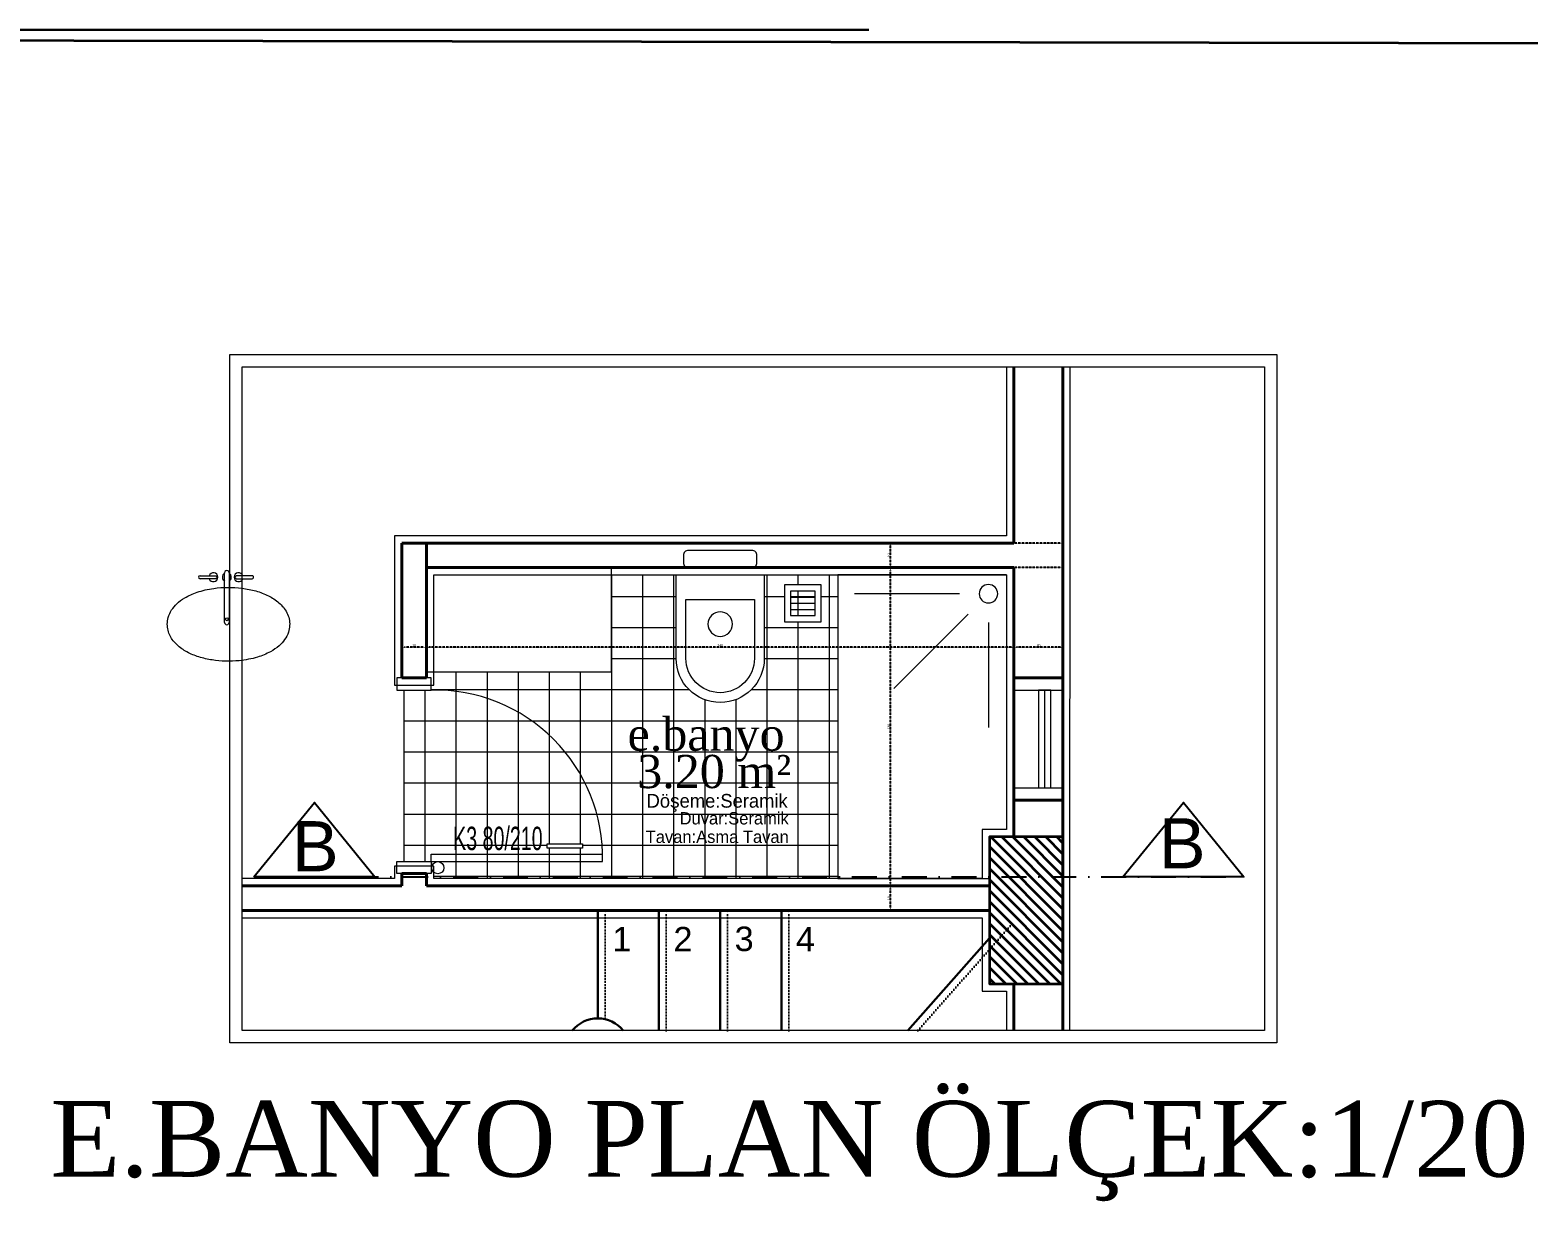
# Model space of a CAD drawing. Header units: millimetres. Extents: x 708 to 46452, y -4963 to 3960.
# Drawn here: x 43702 to 45232, y -3544 to -2332 of the extents above; entities that cross this region are included whole.
import ezdxf
from ezdxf.enums import TextEntityAlignment as Align

# ---------------------------------------------------------------- set-up
doc = ezdxf.new("R2010")
doc.units = ezdxf.units.MM
for name, pattern in [('ACAD_ISO07W100', [3, 0, -3]), ('DASHDOTX2', [50.8, 25.4, -12.7, 0, -12.7]), ('DUZ', [0]), ('HIDDEN', [0.375, 0.25, -0.125])]:
    doc.linetypes.add(name, pattern=pattern)
for name, color, linetype, lineweight in [('CS DUVAR', 6, 'Continuous', 40), ('F-kapı', 23, 'Continuous', 20), ('F-pencere', 101, 'Continuous', 13), ('görünüş1', 251, 'Continuous', 35), ('K-SIVA', 4, 'Continuous', 5), ('kapı pencere yazısı', 45, 'Continuous', 13), ('KOLON', 7, 'Continuous', 50), ('merdiven', 255, 'Continuous', 30), ('SERAMİK', 199, 'Continuous', 15), ('tarama', 150, 'Continuous', 20), ('TEFRİŞ', 8, 'Continuous', 9), ('YAZI', 40, 'Continuous', 25), ('Çerçeve', 8, 'Continuous', 30), ('ölçü yatay', 150, 'DUZ', 18)]:
    doc.layers.add(name, color=color, linetype=linetype, lineweight=lineweight)
doc.layers.add('wood', color=26, linetype='Continuous')
doc.styles.add('mimari altlik$0$194_PTB_WET_B1$0$Standard', font='arial.ttf')
doc.styles.get("Standard").update_dxf_attribs({"font": 'arial.ttf'})
doc.styles.add('STYLE1', font='times.ttf', dxfattribs={"width": 0.8, "height": 12.5})
doc.dimstyles.new('ISO-25', dxfattribs={"dimtxt": 2.5, "dimasz": 2.5, "dimexe": 1.25, "dimexo": 0.625, "dimtad": 1, "dimtxsty": 'Standard', "dimcen": 2.5, "dimadec": 0, "dimazin": 0, "dimtfac": 1, "dimtmove": 0, "dimatfit": 3, "dimfxl": 1, "dimarcsym": 0})

# ---------------------------------------------------------------- blocks, each defined once
blk = doc.blocks.new('LAV')
at = {"layer": 'TEFRİŞ'}
for p, q in [((46196.07, -56975.31), (46196.07, -56981.85)), ((46197.28, -56981.85), (46197.28, -56975.31)), ((46194.84, -56984.7), (46215.16, -56984.7)), ((46215.16, -56986.52), (46194.84, -56986.52)), ((46196.07, -56996.58), (46196.07, -56990.03)), ((46197.28, -56990.03), (46197.28, -56996.58))]:
    blk.add_line(p, q, dxfattribs=at)
for centre, major_axis, start_param, end_param in [((46196.67, -56975.31), (0.429, -0.429), 0.785398, 3.926991), ((46196.67, -56980.77), (1.29, -1.29), 2.696031, 8.299543), ((46196.67, -56981.48), (0.502, 0.502), 2.901175, 4.952807), ((46194.84, -56985.61), (0.644, 0.644), 0.785398, 3.926991), ((46196.66, -56985.61), (1.29, 1.29), -0.261799, 1.832596), ((46196.66, -56985.61), (1.29, -1.29), 4.45059, 6.544985), ((46213.82, -56985.61), (0.429, -0.429), 0.785398, 7.068583), ((46215.16, -56985.61), (0.644, -0.644), 5.497787, 8.63938), ((46196.67, -56991.12), (1.29, 1.29), 4.266828, 9.870339), ((46196.67, -56990.4), (0.502, 0.502), -0.240418, 1.811214), ((46196.67, -56996.58), (0.429, -0.429), 3.926991, 7.068583)]:
    blk.add_ellipse(centre, major_axis=major_axis, ratio=1, start_param=start_param, end_param=end_param, dxfattribs=at)
blk.add_open_spline([(46215.91, -57009.94), (46216.73, -57009.94), (46217.55, -57009.84), (46219.14, -57009.45), (46219.9, -57009.16), (46221.33, -57008.45), (46222, -57008.02), (46223.24, -57007.06), (46223.81, -57006.53), (46225.46, -57004.76), (46226.4, -57003.39), (46228.01, -57000.4), (46228.68, -56998.77), (46229.77, -56995.32), (46230.19, -56993.5), (46231.04, -56988.02), (46231.14, -56984.22), (46230.51, -56977.98), (46230.03, -56975.48), (46228.74, -56971.25), (46228.02, -56969.47), (46226.42, -56966.55), (46225.61, -56965.35), (46223.93, -56963.44), (46223.1, -56962.68), (46221.26, -56961.37), (46220.24, -56960.83), (46218.27, -56960.19), (46217.36, -56960.01), (46215.53, -56959.91), (46214.6, -56959.99), (46212.81, -56960.38), (46211.96, -56960.7), (46210.37, -56961.5), (46209.63, -56961.99), (46208.27, -56963.09), (46207.65, -56963.7), (46205.97, -56965.64), (46205.04, -56967.09), (46203.47, -56970.25), (46202.82, -56971.96), (46201.79, -56975.58), (46201.41, -56977.49), (46200.69, -56983.23), (46200.71, -56987.19), (46201.56, -56993.34), (46202.1, -56995.64), (46203.44, -56999.58), (46204.19, -57001.26), (46205.82, -57003.98), (46206.63, -57005.09), (46208.32, -57006.86), (46209.14, -57007.56), (46210.98, -57008.75), (46212, -57009.23), (46213.99, -57009.81), (46214.95, -57009.94), (46215.91, -57009.94)], degree=3, knots=[0, 0, 0, 0, 0.12373, 0.12373, 0.247461, 0.247461, 0.371191, 0.371191, 0.494921, 0.494921, 0.75362, 0.75362, 1.012319, 1.012319, 1.271018, 1.271018, 1.766963, 1.766963, 2.113971, 2.113971, 2.397023, 2.397023, 2.621407, 2.621407, 2.798924, 2.798924, 2.976442, 2.976442, 3.114576, 3.114576, 3.252709, 3.252709, 3.390842, 3.390842, 3.528975, 3.528975, 3.667108, 3.667108, 3.933531, 3.933531, 4.199954, 4.199954, 4.466377, 4.466377, 4.981546, 4.981546, 5.308106, 5.308106, 5.581612, 5.581612, 5.796546, 5.796546, 5.967968, 5.967968, 6.139391, 6.139391, 6.283185, 6.283185, 6.283185, 6.283185], dxfattribs=at)
blk = doc.blocks.new('*D1777')
at = {"layer": 'Defpoints', "color": 0, "linetype": 'HIDDEN', "transparency": 16777216}
for p in [(44581.1, -3205.5), (44581.1, -3205.5), (44581.1, -3230.5)]:
    blk.add_point(p, dxfattribs=at)
at = {"layer": 'ölçü yatay', "color": 0, "linetype": 'HIDDEN', "lineweight": -2, "transparency": 16777216}
for p, q in [((44580.4, -3205.5), (44579.8, -3205.5)), ((44581.1, -3228), (44581.1, -3208)), ((44580.4, -3230.5), (44579.8, -3230.5))]:
    blk.add_line(p, q, dxfattribs=at)
at = {"layer": 'ölçü yatay', "color": 0, "linetype": 'HIDDEN', "transparency": 16777216}
for points in [[(44580.6, -3208), (44581.5, -3208), (44581.1, -3205.5)], [(44580.6, -3228), (44581.5, -3228), (44581.1, -3230.5)]]:
    blk.add_solid(points, dxfattribs=at)
at = {"layer": 'ölçü yatay', "color": 0, "linetype": 'HIDDEN', "transparency": 16777216, "insert": (44579.2, -3218), "char_height": 2.5, "attachment_point": 5, "rotation": 90}
blk.add_mtext('10', dxfattribs=at)
blk = doc.blocks.new('*D1778')
at = {"layer": 'Defpoints', "color": 0, "linetype": 'HIDDEN', "transparency": 16777216}
for p in [(44581.1, -2880.5), (44756, -2880.5), (44581.1, -3205.5)]:
    blk.add_point(p, dxfattribs=at)
at = {"layer": 'ölçü yatay', "color": 0, "linetype": 'HIDDEN', "lineweight": -2, "transparency": 16777216}
for p, q in [((44755.4, -2880.5), (44579.8, -2880.5)), ((44581.1, -3203), (44581.1, -2883)), ((44580.4, -3205.5), (44579.8, -3205.5))]:
    blk.add_line(p, q, dxfattribs=at)
at = {"layer": 'ölçü yatay', "color": 0, "linetype": 'HIDDEN', "transparency": 16777216}
for points in [[(44580.6, -2883), (44581.5, -2883), (44581.1, -2880.5)], [(44580.6, -3203), (44581.5, -3203), (44581.1, -3205.5)]]:
    blk.add_solid(points, dxfattribs=at)
at = {"layer": 'ölçü yatay', "color": 0, "linetype": 'HIDDEN', "transparency": 16777216, "insert": (44579.2, -3043), "char_height": 2.5, "attachment_point": 5, "rotation": 90}
blk.add_mtext('130', dxfattribs=at)
blk = doc.blocks.new('*D1779')
at = {"layer": 'Defpoints', "color": 0, "linetype": 'HIDDEN', "transparency": 16777216}
for p in [(44581.1, -2855.5), (44756, -2855.5), (44756, -2880.5)]:
    blk.add_point(p, dxfattribs=at)
at = {"layer": 'ölçü yatay', "color": 0, "linetype": 'HIDDEN', "lineweight": -2, "transparency": 16777216}
for p, q in [((44755.4, -2855.5), (44579.8, -2855.5)), ((44581.1, -2878), (44581.1, -2858)), ((44755.4, -2880.5), (44579.8, -2880.5))]:
    blk.add_line(p, q, dxfattribs=at)
at = {"layer": 'ölçü yatay', "color": 0, "linetype": 'HIDDEN', "transparency": 16777216}
for points in [[(44580.6, -2858), (44581.5, -2858), (44581.1, -2855.5)], [(44580.6, -2878), (44581.5, -2878), (44581.1, -2880.5)]]:
    blk.add_solid(points, dxfattribs=at)
at = {"layer": 'ölçü yatay', "color": 0, "linetype": 'HIDDEN', "transparency": 16777216, "insert": (44579.2, -2868), "char_height": 2.5, "attachment_point": 5, "rotation": 90}
blk.add_mtext('10', dxfattribs=at)
blk = doc.blocks.new('*D1780')
at = {"layer": 'Defpoints', "color": 0, "linetype": 'HIDDEN', "transparency": 16777216}
for p in [(44707.1, -2961.8), (44707.1, -2993), (44757.1, -2993)]:
    blk.add_point(p, dxfattribs=at)
at = {"layer": 'ölçü yatay', "color": 0, "linetype": 'HIDDEN', "lineweight": -2, "transparency": 16777216}
for p, q in [((44707.1, -2992.4), (44707.1, -2960.6)), ((44754.6, -2961.8), (44709.6, -2961.8)), ((44757.1, -2992.4), (44757.1, -2960.6))]:
    blk.add_line(p, q, dxfattribs=at)
at = {"layer": 'ölçü yatay', "color": 0, "linetype": 'HIDDEN', "transparency": 16777216}
for points in [[(44709.6, -2961.4), (44709.6, -2962.2), (44707.1, -2961.8)], [(44754.6, -2961.4), (44754.6, -2962.2), (44757.1, -2961.8)]]:
    blk.add_solid(points, dxfattribs=at)
at = {"layer": 'ölçü yatay', "color": 0, "linetype": 'HIDDEN', "transparency": 16777216, "insert": (44732.1, -2959.9), "char_height": 2.5, "attachment_point": 5}
blk.add_mtext('20', dxfattribs=at)
blk = doc.blocks.new('*D1781')
at = {"layer": 'Defpoints', "color": 0, "linetype": 'HIDDEN', "transparency": 16777216}
for p in [(44107.1, -2961.8), (44107.1, -2987.3), (44707.1, -2993)]:
    blk.add_point(p, dxfattribs=at)
at = {"layer": 'ölçü yatay', "color": 0, "linetype": 'HIDDEN', "lineweight": -2, "transparency": 16777216}
for p, q in [((44107.1, -2986.7), (44107.1, -2960.6)), ((44704.6, -2961.8), (44109.6, -2961.8)), ((44707.1, -2992.4), (44707.1, -2960.6))]:
    blk.add_line(p, q, dxfattribs=at)
at = {"layer": 'ölçü yatay', "color": 0, "linetype": 'HIDDEN', "transparency": 16777216}
for points in [[(44109.6, -2961.4), (44109.6, -2962.2), (44107.1, -2961.8)], [(44704.6, -2961.4), (44704.6, -2962.2), (44707.1, -2961.8)]]:
    blk.add_solid(points, dxfattribs=at)
at = {"layer": 'ölçü yatay', "color": 0, "linetype": 'HIDDEN', "transparency": 16777216, "insert": (44407.1, -2959.9), "char_height": 2.5, "attachment_point": 5}
blk.add_mtext('240', dxfattribs=at)
blk = doc.blocks.new('*D1782')
at = {"layer": 'Defpoints', "color": 0, "linetype": 'HIDDEN', "transparency": 16777216}
for p in [(44082.1, -2961.8), (44082.1, -2993), (44107.1, -2987.3)]:
    blk.add_point(p, dxfattribs=at)
at = {"layer": 'ölçü yatay', "color": 0, "linetype": 'HIDDEN', "lineweight": -2, "transparency": 16777216}
for p, q in [((44082.1, -2992.4), (44082.1, -2960.6)), ((44104.6, -2961.8), (44084.6, -2961.8)), ((44107.1, -2986.7), (44107.1, -2960.6))]:
    blk.add_line(p, q, dxfattribs=at)
at = {"layer": 'ölçü yatay', "color": 0, "linetype": 'HIDDEN', "transparency": 16777216}
for points in [[(44084.6, -2961.4), (44084.6, -2962.2), (44082.1, -2961.8)], [(44104.6, -2961.4), (44104.6, -2962.2), (44107.1, -2961.8)]]:
    blk.add_solid(points, dxfattribs=at)
at = {"layer": 'ölçü yatay', "color": 0, "linetype": 'HIDDEN', "transparency": 16777216, "insert": (44094.6, -2959.9), "char_height": 2.5, "attachment_point": 5}
blk.add_mtext('10', dxfattribs=at)
blk = doc.blocks.new('A$C69D1210F')
at = {"layer": 'TEFRİŞ'}
for p, q in [((49.09, 32), (25.09, 32)), ((25.09, 32), (25.09, 4)), ((25.09, 4), (49.09, 4))]:
    blk.add_line(p, q, dxfattribs=at)
for points in [[(10, 3), (7, 3, -0.414214), (5, 5), (5, 31, -0.414214), (7, 33), (10, 33, -0.414214), (12, 31), (12, 5, -0.414214)], [(15, 36), (15, 0), (49.09, 0, 1), (49.09, 36)]]:
    blk.add_lwpolyline(points, format="xyb", close=True, dxfattribs=at)
blk.add_circle((35.09, 18), 5, dxfattribs=at)
blk.add_arc((49.09, 18), 14, 270, 90, dxfattribs=at)
blk = doc.blocks.new('A$C185359AC')
at = {"layer": 'TEFRİŞ'}
for p, q in [((3.78, 15.57), (3.78, 58.45)), ((12.12, 12.12), (42.44, 42.44)), ((15.57, 3.78), (58.45, 3.78))]:
    blk.add_line(p, q, dxfattribs=at)
blk.add_circle((3.78, 3.78), 3.78, dxfattribs=at)
blk = doc.blocks.new('A$C62985165')
at = {"layer": 'TEFRİŞ', "color": 251, "linetype": 'Continuous'}
for p, q in [((5, 12.5), (5, 2.5)), ((7.5, 12.5), (7.5, 2.5)), ((10, 12.5), (10, 2.5))]:
    blk.add_line(p, q, dxfattribs=at)
for points in [[(0, 15), (15, 15), (15, 0), (0, 0)], [(2.5, 12.5), (12.5, 12.5), (12.5, 2.5), (2.5, 2.5)]]:
    blk.add_lwpolyline(points, close=True, dxfattribs=at)

msp = doc.modelspace()

# ---------------------------------------------------------------- hatches: boundary and pattern name
at = {"layer": 'KOLON', "lineweight": 35}
h = msp.add_hatch(dxfattribs=at)
h.set_pattern_fill('ANSI31', color=256, scale=2.5, angle=-90)
h.set_pattern_definition([(315, (-1877969.608, -5369372.294), (5.612660076, 5.612660076), [])])
h.paths.add_polyline_path([(44757.052, -3155.481), (44682.052, -3155.481), (44682.052, -3305.481), (44757.052, -3305.481)])
at = {"layer": 'SERAMİK'}
h = msp.add_hatch(dxfattribs=at)
h.set_pattern_fill('NET', color=256, scale=10, angle=270, style=0)
h.set_pattern_definition([(270, (2190850.302, -775165.13), (31.75, -6e-15), []), (0, (2190850.302, -775165.13), (8e-15, 31.75), [])])
h.paths.add_polyline_path([(44527.052, -2887.981), (44452.077, -2887.981), (44452.077, -2973.196, -1), (44362.077, -2973.196), (44362.077, -2887.981), (44295.701, -2887.981), (44295.701, -2987.32), (44114.552, -2987.32), (44114.552, -3000.481), (44112.052, -3000.481), (44112.052, -3005.481), (44084.552, -3005.481), (44084.552, -3180.481), (44112.052, -3180.481), (44112.052, -3185.481), (44114.552, -3185.481), (44114.552, -3197.981), (44527.052, -3197.981)])
h.paths.add_polyline_path([(44266.417, -3162.529), (44266.417, -3166.986), (44230.528, -3166.986), (44230.528, -3162.529)], flags=16)
h.paths.add_polyline_path([(44472.642, -2935.695), (44472.642, -2898.195), (44510.142, -2898.195), (44510.142, -2935.695)], flags=16)
h.paths.add_polyline_path([(44478.892, -2929.445), (44478.892, -2904.445), (44503.892, -2904.445), (44503.892, -2929.445)], flags=0)

# ---------------------------------------------------------------- linework, layer by layer
at = {"layer": 'CS DUVAR'}
for p, q in [((44707.052, -2675.47), (44707.052, -2855.481)), ((44757.052, -2675.47), (44757.052, -3353.296)), ((44707.052, -2855.481), (44082.052, -2855.481)), ((44082.052, -2855.481), (44082.052, -2992.981)), ((44107.052, -2855.481), (44107.052, -2992.981)), ((44707.052, -2880.481), (44107.052, -2880.481)), ((44707.052, -2880.481), (44707.052, -3155.481)), ((44082.052, -2992.981), (44107.052, -2992.981)), ((44082.052, -3192.981), (44082.052, -3205.481)), ((44082.052, -3192.981), (44107.052, -3192.981)), ((44107.052, -3192.981), (44107.052, -3205.481)), ((44082.052, -3205.481), (43919.038, -3205.481)), ((44682.052, -3205.481), (44107.052, -3205.481)), ((44469.552, -3230.481), (43919.038, -3230.481)), ((44494.552, -3230.481), (44469.552, -3230.481))]:
    msp.add_line(p, q, dxfattribs=at)
at = {"layer": 'CS DUVAR', "color": 6}
for p, q in [((44707.052, -2992.981), (44757.052, -2992.981)), ((44707.052, -3117.981), (44757.052, -3117.981)), ((44494.552, -3230.481), (44469.552, -3230.481)), ((44494.552, -3230.481), (44682.052, -3230.481)), ((44707.052, -3305.481), (44707.052, -3353.296))]:
    msp.add_line(p, q, dxfattribs=at)
at = {"layer": 'F-kapı'}
for p, q in [((44112.052, -2992.981, 0), (44077.052, -2992.981, 0)), ((44077.052, -2992.981, 0), (44077.052, -3005.481, 0)), ((44112.052, -3005.481, 0), (44112.052, -2992.981, 0)), ((44077.052, -3005.481, 0), (44112.052, -3005.481, 0)), ((44084.552, -3180.481, 0), (44084.552, -3005.481, 0)), ((44230.528, -3162.529, 0), (44266.417, -3162.529, 0)), ((44230.528, -3166.986, 0), (44230.528, -3162.529, 0)), ((44266.417, -3162.529, 0), (44266.417, -3166.986, 0)), ((44077.052, -3180.481, 0), (44112.052, -3180.481, 0)), ((44077.052, -3192.981, 0), (44077.052, -3180.481, 0)), ((44112.052, -3172.981, 0), (44287.042, -3172.981, 0)), ((44112.052, -3180.481, 0), (44112.052, -3172.981, 0)), ((44112.052, -3180.481, 0), (44287.052, -3180.481, 0)), ((44112.052, -3180.481, 0), (44112.052, -3192.981, 0)), ((44266.417, -3166.986, 0), (44230.528, -3166.986, 0)), ((44112.052, -3192.981, 0), (44077.052, -3192.981, 0))]:
    msp.add_line(p, q, dxfattribs=at)
msp.add_circle((44118.79, -3186.939, 0), 6.207, dxfattribs=at)
msp.add_arc((44115.587, -3176.945, 0), 171.501, 358.81875, 91.18125, dxfattribs=at)
at = {"layer": 'F-pencere', "lineweight": 15}
for p, q in [((44707.052, -3005.481), (44757.052, -3005.481)), ((44738.302, -3005.481), (44738.302, -3105.481)), ((44707.052, -3105.481), (44757.052, -3105.481))]:
    msp.add_line(p, q, dxfattribs=at)
for points in [[(44757.052, -2992.981), (44707.052, -2992.981), (44707.052, -3117.981), (44757.052, -3117.981)], [(44744.552, -3005.481), (44732.052, -3005.481), (44732.052, -3105.481), (44744.552, -3105.481)]]:
    msp.add_lwpolyline(points, close=True, dxfattribs=at)
at = {"layer": 'görünüş1'}
msp.add_lwpolyline([(46452.231, -4934.354), (37756.546, -4934.354), (37756.487, -2331.683), (46452.171, -2347.088)], close=True, dxfattribs=at)
at = {"layer": 'K-SIVA'}
for p, q in [((44699.552, -2675.47), (44699.552, -2800.481)), ((44764.222, -3353.296), (44764.502, -2675.47)), ((44699.552, -2800.481), (44699.552, -2847.981)), ((44699.552, -2847.981), (44074.552, -2847.981)), ((44074.552, -2847.981), (44074.552, -3000.481)), ((44114.552, -3000.481), (44114.552, -2887.981)), ((44074.552, -3000.481), (44114.552, -3000.481)), ((44114.552, -3185.481), (44074.552, -3185.481)), ((44074.552, -3185.481), (44074.552, -3197.981)), ((44114.552, -3197.981), (44114.552, -3185.481))]:
    msp.add_line(p, q, dxfattribs=at)
for points in [[(44114.552, -2887.981), (44699.552, -2887.981), (44699.552, -3147.981), (44674.552, -3147.981), (44674.552, -3197.981), (44114.552, -3197.981)], [(44074.552, -3197.981), (43919.038, -3197.981)], [(43919.038, -3237.981), (44674.552, -3237.981), (44674.552, -3312.981), (44699.552, -3312.981), (44699.552, -3353.296)]]:
    msp.add_lwpolyline(points, dxfattribs=at)
at = {"layer": 'KOLON', "lineweight": 35}
msp.add_lwpolyline([(44757.052, -3155.481), (44682.052, -3155.481), (44682.052, -3305.481), (44757.052, -3305.481)], close=True, dxfattribs=at)
at = {"layer": 'merdiven'}
for p, q in [((44282.052, -3340.802), (44282.052, -3230.481)), ((44344.552, -3353.296), (44344.552, -3230.481)), ((44407.052, -3353.296), (44407.052, -3230.481)), ((44469.552, -3353.296), (44469.552, -3230.481)), ((44469.552, -3353.296), (44469.552, -3230.481)), ((44494.552, -3230.481), (44682.052, -3230.481)), ((44598.517, -3353.296), (44682.052, -3258.77))]:
    msp.add_line(p, q, dxfattribs=at)
at = {"layer": 'merdiven', "linetype": 'ACAD_ISO07W100'}
for p, q in [((44289.552, -3340.802), (44289.552, -3230.481)), ((44352.052, -3353.296), (44352.052, -3230.481)), ((44414.552, -3353.296), (44414.552, -3230.481)), ((44477.052, -3353.296), (44477.052, -3230.481)), ((44608.762, -3353.296), (44707.052, -3242.271)), ((44289.552, -3341.654), (44289.552, -3340.802))]:
    msp.add_line(p, q, dxfattribs=at)
at = {"layer": 'merdiven'}
msp.add_arc((44282.052, -3374.231), 33.429, 38.774471, 141.225529, dxfattribs=at)
at = {"layer": 'tarama'}
msp.add_line((44469.552, -3230.481), (44682.052, -3230.481), dxfattribs=at)
at = {"layer": 'TEFRİŞ'}
for points in [[(43906.538, -2662.97), (44975.526, -2662.97), (44975.526, -3365.796), (43906.538, -3365.796)], [(43919.038, -2675.47), (44963.026, -2675.47), (44963.026, -3353.296), (43919.038, -3353.296)], [(44107.052, -2880.481), (44295.701, -2880.481), (44295.701, -2987.32), (44107.052, -2987.32)]]:
    msp.add_lwpolyline(points, close=True, dxfattribs=at)
msp.add_lwpolyline([(44699.552, -2887.981), (44527.052, -2887.981), (44527.052, -3197.981), (44682.052, -3197.981)], dxfattribs=at)
at = {"layer": 'wood', "color": 3}
for points in [[(43930.82, -3196.392), (43992.702, -3120.363), (44054.583, -3196.392), (43930.82, -3196.392)], [(44818.13, -3196.392), (44880.012, -3120.363), (44941.893, -3196.392), (44818.13, -3196.392)]]:
    msp.add_lwpolyline(points, dxfattribs=at)
at = {"layer": 'wood', "color": 3, "linetype": 'DASHDOTX2'}
msp.add_lwpolyline([(43930.82, -3196.392), (44941.893, -3196.392)], dxfattribs=at)
at = {"layer": 'Çerçeve'}
msp.add_line((4940.496, -2332.719), (44558.889, -2331.52), dxfattribs=at)

# ---------------------------------------------------------------- block references
at = {"layer": 'TEFRİŞ', "yscale": 2.5, "zscale": 2.5}
for name, p, xscale, rotation in [('A$C69D1210F', (44452.077, -2850.481), -2.5, 90), ('LAV', (186367.379, 112601.389, 0), 2.5, 270), ('A$C62985165', (44510.143, -2898.195), -2.5, 90), ('A$C185359AC', (44690.452, -2897.732), -2.5, 90)]:
    msp.add_blockref(name, p, dxfattribs=dict(at, xscale=xscale, rotation=rotation))

# ---------------------------------------------------------------- texts
at = {"layer": 'kapı pencere yazısı', "width": 0.6}
msp.add_text('K3 80/210', height=23.9062, dxfattribs=at).set_placement((44134.381, -3168.951, 0))
at = {"layer": 'merdiven', "color": 7, "lineweight": 35, "char_height": 25, "attachment_point": 9, "style": 'mimari altlik$0$194_PTB_WET_B1$0$Standard'}
for s, heights, insert in [('1', [0], (44316.262, -3272.386)), ('2', [24.207], (44378.762, -3272.386)), ('3', [0], (44441.262, -3272.386)), ('4', [0], (44503.762, -3272.386))]:
    msp.add_mtext_dynamic_manual_height_columns(s, width=464.14837, gutter_width=125, heights=heights, dxfattribs=dict(at, insert=insert))
at = {"layer": 'YAZI', "linetype": 'Continuous', "style": 'STYLE1'}
msp.add_text('e.banyo', height=33.8426, dxfattribs=at).set_placement((44312.475, -3067.489))
for s, height, p in [('3.20 m²', 33.8426, (44400.99, -3088.693)), ('E.BANYO PLAN ÖLÇEK:1/20', 77.3545, (44477.788, -3463.656))]:
    msp.add_text(s, height=height, dxfattribs=at).set_placement(p, align=Align.MIDDLE_CENTER)
at = {"layer": 'YAZI', "lineweight": 20, "ltscale": 0.05, "insert": (44475.924, -3111.617), "char_height": 14, "attachment_point": 3}
msp.add_mtext_dynamic_manual_height_columns('{\\fCentury Gothic|b0|i0|c162|p34;Dö\\fArial|b0|i0|c162|p34;ş\\fCentury Gothic|b0|i0|c162|p34;eme:Seramik}', width=111.6367, gutter_width=21.875, heights=[0], dxfattribs=at)
at = {"layer": 'YAZI', "ltscale": 0.05, "char_height": 12.6, "attachment_point": 3}
for s, width, insert in [('{\\fCentury Gothic|b0|i0|c0|p34;D\\fCentury Gothic|b0|i0|c162|p34;uvar\\fCentury Gothic|b0|i0|c0|p34;:\\fCentury Gothic|b0|i0|c162|p34;Seramik}', 196.05879, (44477.089, -3130.156)), ('{\\fCentury Gothic|b0|i0|c162|p34;Tavan\\fCentury Gothic|b0|i0|c0|p34;:\\fCentury Gothic|b0|i0|c162|p34;Asma Tavan}', 294.77428, (44477.089, -3149.056))]:
    msp.add_mtext_dynamic_manual_height_columns(s, width=width, gutter_width=21.875, heights=[0], dxfattribs=dict(at, insert=insert))
at = {"layer": 'YAZI', "char_height": 51.2, "attachment_point": 3}
for insert in [(44017.489, -3139.373), (44902.688, -3136.342)]:
    msp.add_mtext_dynamic_manual_height_columns('B ', width=5838.52937, gutter_width=64, heights=[0], dxfattribs=dict(at, insert=insert))

# ---------------------------------------------------------------- dimensions: what is measured, and where the dimension line sits
at = {"layer": 'ölçü yatay', "linetype": 'HIDDEN'}
for base, p1, p2, text, picture, middle in [((44581.062, -2855.481), (44756.046, -2880.481), (44756.046, -2855.481), '10', '*D1779', (44579.16, -2867.981)), ((44581.062, -2880.481), (44581.062, -3205.481), (44756.046, -2880.481), '130', '*D1778', (44579.159, -3042.981)), ((44581.062, -3205.481), (44581.062, -3230.481), (44581.062, -3205.481), '10', '*D1777', (44579.16, -3217.981))]:
    dim = msp.add_linear_dim(base=base, p1=p1, p2=p2, angle=90, text=text, dimstyle='ISO-25', override={"dimtmove": 1}, dxfattribs=at)
    dim.commit()
    dim.dimension.update_dxf_attribs({"geometry": picture, "text_midpoint": middle})
for base, p1, p2, text, picture, middle in [((44082.052, -2961.832), (44107.052, -2987.32), (44082.052, -2992.981), '10', '*D1782', (44094.552, -2959.931)), ((44107.052, -2961.832), (44707.052, -2992.981), (44107.052, -2987.32), '240', '*D1781', (44407.052, -2959.931))]:
    dim = msp.add_linear_dim(base=base, p1=p1, p2=p2, text=text, dimstyle='ISO-25', override={"dimtmove": 1}, dxfattribs=at)
    dim.commit()
    dim.dimension.update_dxf_attribs({"geometry": picture, "text_midpoint": middle})
dim = msp.add_linear_dim(base=(44707.052, -2961.832), p1=(44757.052, -2992.981), p2=(44707.052, -2992.981), text='20', dimstyle='ISO-25', dxfattribs=at)
dim.commit()
dim.dimension.update_dxf_attribs({"geometry": '*D1780', "text_midpoint": (44732.052, -2959.931)})

doc.saveas('drawing.dxf')
